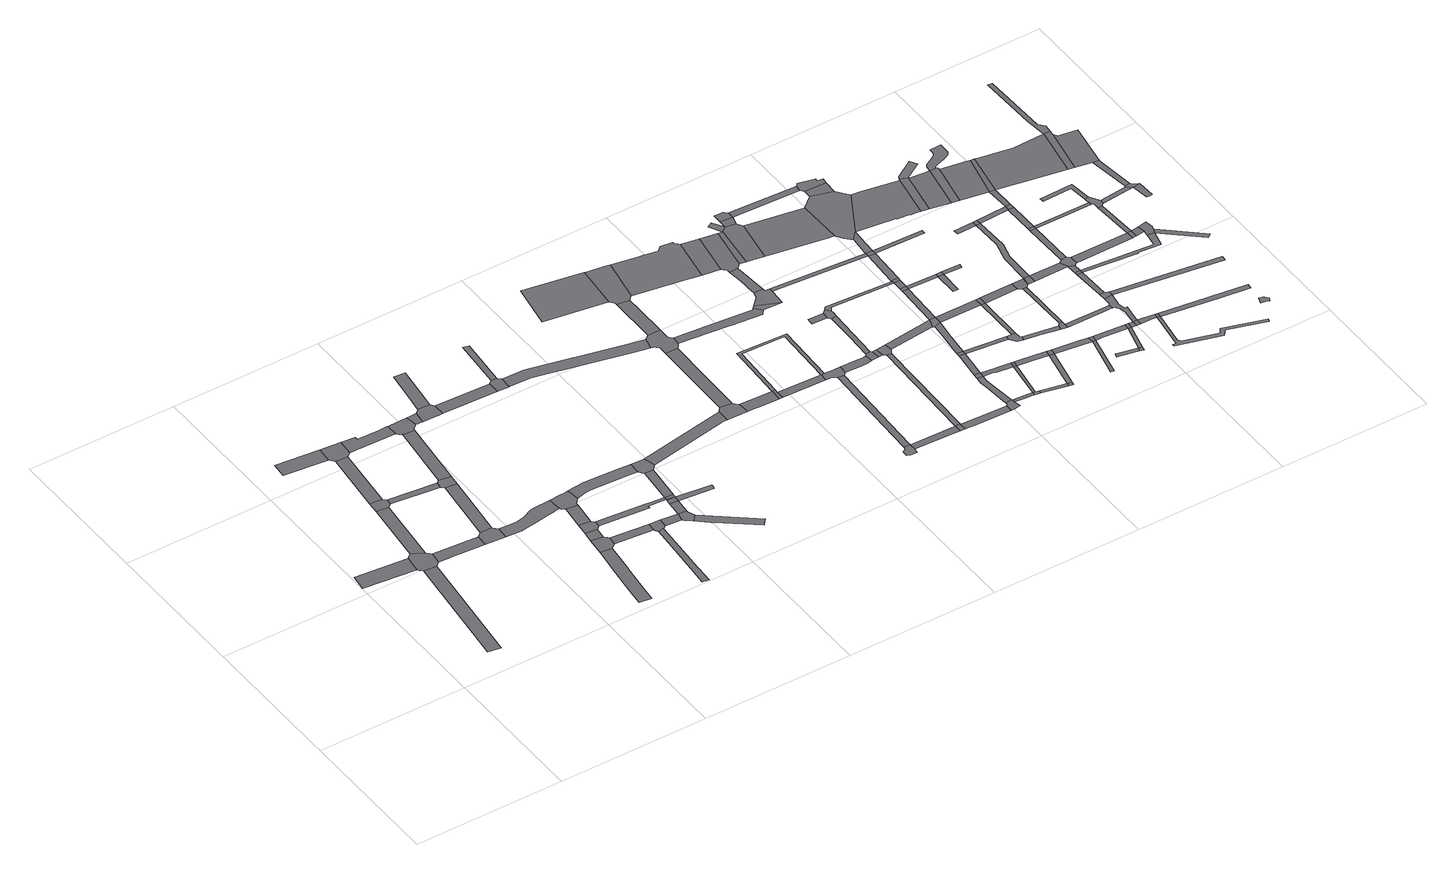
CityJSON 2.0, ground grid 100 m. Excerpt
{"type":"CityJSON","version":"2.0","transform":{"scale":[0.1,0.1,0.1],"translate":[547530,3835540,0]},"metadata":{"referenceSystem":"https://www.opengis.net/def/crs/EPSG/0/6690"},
"CityObjects":{
"road1":{"type":"Road","attributes":{"RoadStructureAttribute.sectionType":"1"},"geometry":[{"type":"MultiSurface","lod":"1","boundaries":[[[0,1,2,3]]]}]},
"road2":{"type":"Road","attributes":{"RoadStructureAttribute.sectionType":"1"},"geometry":[{"type":"MultiSurface","lod":"1","boundaries":[[[4,5,6,7,8]]]}]},
"road3":{"type":"Road","geometry":[{"type":"MultiSurface","lod":"1","boundaries":[[[9,10,11,3,2,12,13,4,8,14,15,16,17]]]}]},
"road4":{"type":"Road","attributes":{"RoadStructureAttribute.sectionType":"1"},"geometry":[{"type":"MultiSurface","lod":"1","boundaries":[[[18,9,17,19]]]}]},
"road5":{"type":"Road","attributes":{"RoadStructureAttribute.sectionType":"1"},"geometry":[{"type":"MultiSurface","lod":"1","boundaries":[[[20,21,16,15,22,23,24,25]]]}]},
"road6":{"type":"Road","attributes":{"RoadStructureAttribute.sectionType":"1"},"geometry":[{"type":"MultiSurface","lod":"1","boundaries":[[[26,27,28,29,30]]]}]},
"road7":{"type":"Road","geometry":[{"type":"MultiSurface","lod":"1","boundaries":[[[31,18,19,32,33,34,35,36]]]}]},
"road8":{"type":"Road","attributes":{"RoadStructureAttribute.sectionType":"1"},"geometry":[{"type":"MultiSurface","lod":"1","boundaries":[[[37,31,36,38]]]}]},
"road9":{"type":"Road","geometry":[{"type":"MultiSurface","lod":"1","boundaries":[[[39,40,25,24,41,42,43]]]}]},
"road10":{"type":"Road","geometry":[{"type":"MultiSurface","lod":"1","boundaries":[[[30,29,44,37,38,45,46,47]]]}]},
"road11":{"type":"Road","attributes":{"RoadStructureAttribute.sectionType":"1"},"geometry":[{"type":"MultiSurface","lod":"1","boundaries":[[[34,33,48,49]]]}]},
"road12":{"type":"Road","attributes":{"RoadStructureAttribute.sectionType":"1"},"geometry":[{"type":"MultiSurface","lod":"1","boundaries":[[[50,39,43,51]]]}]},
"road13":{"type":"Road","geometry":[{"type":"MultiSurface","lod":"1","boundaries":[[[52,49,48,50,51,53]]]}]},
"road14":{"type":"Road","attributes":{"RoadStructureAttribute.sectionType":"1"},"geometry":[{"type":"MultiSurface","lod":"1","boundaries":[[[54,55,56,57,47,46,58,59,60,61]]]}]},
"road15":{"type":"Road","attributes":{"RoadStructureAttribute.sectionType":"1"},"geometry":[{"type":"MultiSurface","lod":"1","boundaries":[[[62,63,64,65,66,67,68,69,70]]]}]},
"road16":{"type":"Road","attributes":{"RoadStructureAttribute.sectionType":"1"},"geometry":[{"type":"MultiSurface","lod":"1","boundaries":[[[71,72,73,74,75,76,77,78,42,41,79,80,81,82,83,84]]]}]},
"road17":{"type":"Road","attributes":{"RoadStructureAttribute.sectionType":"1"},"geometry":[{"type":"MultiSurface","lod":"1","boundaries":[[[85,86,52,53,87]]]}]},
"road18":{"type":"Road","geometry":[{"type":"MultiSurface","lod":"1","boundaries":[[[88,62,70,89,90,91,92,93]]]}]},
"road19":{"type":"Road","attributes":{"RoadStructureAttribute.sectionType":"1"},"geometry":[{"type":"MultiSurface","lod":"1","boundaries":[[[94,88,93,95]]]}]},
"road20":{"type":"Road","geometry":[{"type":"MultiSurface","lod":"1","boundaries":[[[96,94,95,97,98,99,100]]]}]},
"road21":{"type":"Road","geometry":[{"type":"MultiSurface","lod":"1","boundaries":[[[101,102,61,60,85,87,103,104,105,106]]]}]},
"road22":{"type":"Road","attributes":{"RoadStructureAttribute.sectionType":"1"},"geometry":[{"type":"MultiSurface","lod":"1","boundaries":[[[107,96,100,108]]]}]},
"road23":{"type":"Road","geometry":[{"type":"MultiSurface","lod":"1","boundaries":[[[109,110,111,71,84,112,107,108,113,114,115]]]}]},
"road24":{"type":"Road","attributes":{"RoadStructureAttribute.sectionType":"1"},"geometry":[{"type":"MultiSurface","lod":"1","boundaries":[[[116,117,118,119,101,106,120,121,122]]]}]},
"road25":{"type":"Road","attributes":{"RoadStructureAttribute.sectionType":"1"},"geometry":[{"type":"MultiSurface","lod":"1","boundaries":[[[91,90,123,124]]]}]},
"road26":{"type":"Road","attributes":{"RoadStructureAttribute.sectionType":"1"},"geometry":[{"type":"MultiSurface","lod":"1","boundaries":[[[125,126,127,128,129,130,131,132,133]]]}]},
"road27":{"type":"Road","geometry":[{"type":"MultiSurface","lod":"1","boundaries":[[[134,135,116,122,136,137,138,139,140,141]]]}]},
"road28":{"type":"Road","geometry":[{"type":"MultiSurface","lod":"1","boundaries":[[[124,123,142,143,129,128,144,145]]]}]},
"road29":{"type":"Road","attributes":{"RoadStructureAttribute.sectionType":"1"},"geometry":[{"type":"MultiSurface","lod":"1","boundaries":[[[146,147,148,99,98,149,150,151,152,153]]]}]},
"road30":{"type":"Road","attributes":{"RoadStructureAttribute.sectionType":"1"},"geometry":[{"type":"MultiSurface","lod":"1","boundaries":[[[154,155,134,141,156,157]]]}]},
"road31":{"type":"Road","attributes":{"RoadStructureAttribute.sectionType":"1"},"geometry":[{"type":"MultiSurface","lod":"1","boundaries":[[[145,144,158,159]]]}]},
"road32":{"type":"Road","attributes":{"RoadStructureAttribute.sectionType":"1"},"geometry":[{"type":"MultiSurface","lod":"1","boundaries":[[[160,161,162,163,164,109,115,165,166,167,168,169,170,171]]]}]},
"road33":{"type":"Road","geometry":[{"type":"MultiSurface","lod":"1","boundaries":[[[159,158,172,173,174,175,176,177]]]}]},
"road34":{"type":"Road","attributes":{"RoadStructureAttribute.sectionType":"1"},"geometry":[{"type":"MultiSurface","lod":"1","boundaries":[[[139,138,178,179]]]}]},
"road35":{"type":"Road","attributes":{"RoadStructureAttribute.sectionType":"1"},"geometry":[{"type":"MultiSurface","lod":"1","boundaries":[[[180,159,177,181,182]]]}]},
"road36":{"type":"Road","geometry":[{"type":"MultiSurface","lod":"1","boundaries":[[[183,180,182,184]]]}]},
"road37":{"type":"Road","attributes":{"RoadStructureAttribute.sectionType":"1"},"geometry":[{"type":"MultiSurface","lod":"1","boundaries":[[[152,183,184]]]}]},
"road38":{"type":"Road","geometry":[{"type":"MultiSurface","lod":"1","boundaries":[[[153,152,184,185,186]]]}]},
"road39":{"type":"Road","attributes":{"RoadStructureAttribute.sectionType":"1"},"geometry":[{"type":"MultiSurface","lod":"1","boundaries":[[[187,153,186,188]]]}]},
"road40":{"type":"Road","attributes":{"RoadStructureAttribute.sectionType":"1"},"geometry":[{"type":"MultiSurface","lod":"1","boundaries":[[[175,174,189,190,191,192]]]}]},
"road41":{"type":"Road","geometry":[{"type":"MultiSurface","lod":"1","boundaries":[[[193,194,171,170,195,187,188,196,197,198,199]]]}]},
"road42":{"type":"Road","geometry":[{"type":"MultiSurface","lod":"1","boundaries":[[[200,201,202,184,182]]]}]},
"road43":{"type":"Road","geometry":[{"type":"MultiSurface","lod":"1","boundaries":[[[203,204,179,178,205,206,207]]]}]},
"road44":{"type":"Road","attributes":{"RoadStructureAttribute.sectionType":"1"},"geometry":[{"type":"MultiSurface","lod":"1","boundaries":[[[208,203,207,209]]]}]},
"road45":{"type":"Road","attributes":{"RoadStructureAttribute.sectionType":"1"},"geometry":[{"type":"MultiSurface","lod":"1","boundaries":[[[210,211,212,199,198,213,214,215,216]]]}]},
"road46":{"type":"Road","attributes":{"RoadStructureAttribute.sectionType":"1"},"geometry":[{"type":"MultiSurface","lod":"1","boundaries":[[[217,218,219,220,221,206,205,222,223,224,225,226,227,228]]]}]},
"road47":{"type":"Road","geometry":[{"type":"MultiSurface","lod":"1","boundaries":[[[229,210,216,230,231,232,233]]]}]},
"road48":{"type":"Road","attributes":{"RoadStructureAttribute.sectionType":"1"},"geometry":[{"type":"MultiSurface","lod":"1","boundaries":[[[234,235,229,233,236,237]]]}]},
"road49":{"type":"Road","attributes":{"RoadStructureAttribute.sectionType":"1"},"geometry":[{"type":"MultiSurface","lod":"1","boundaries":[[[238,239,240,241,242]]]}]},
"road50":{"type":"Road","attributes":{"RoadStructureAttribute.sectionType":"1"},"geometry":[{"type":"MultiSurface","lod":"1","boundaries":[[[243,244,231,230,245,246,247,248]]]}]},
"road51":{"type":"Road","geometry":[{"type":"MultiSurface","lod":"1","boundaries":[[[249,250,228,227,251,252,253,254,234,237,255,256,257,258,259,260]]]}]},
"road52":{"type":"Road","geometry":[{"type":"MultiSurface","lod":"1","boundaries":[[[248,247,261,262,263]]]}]},
"road53":{"type":"Road","attributes":{"RoadStructureAttribute.sectionType":"1"},"geometry":[{"type":"MultiSurface","lod":"1","boundaries":[[[264,249,260,265,266,267]]]}]},
"road54":{"type":"Road","geometry":[{"type":"MultiSurface","lod":"1","boundaries":[[[268,269,270,271,272,273,274,275,276,277,278,279,280,281]]]}]},
"road55":{"type":"Road","geometry":[{"type":"MultiSurface","lod":"1","boundaries":[[[282,283,242,241,284,285,264,267,286,287,288,289]]]}]},
"road56":{"type":"Road","attributes":{"RoadStructureAttribute.sectionType":"1"},"geometry":[{"type":"MultiSurface","lod":"1","boundaries":[[[290,291,262,261,292,293]]]}]},
"road57":{"type":"Road","attributes":{"RoadStructureAttribute.sectionType":"1"},"geometry":[{"type":"MultiSurface","lod":"1","boundaries":[[[294,295,248,263,296,297,293,298]]]}]},
"road58":{"type":"Road","attributes":{"RoadStructureAttribute.sectionType":"1"},"geometry":[{"type":"MultiSurface","lod":"1","boundaries":[[[299,300,268,281,301,302]]]}]},
"road59":{"type":"Road","attributes":{"RoadStructureAttribute.sectionType":"1"},"geometry":[{"type":"MultiSurface","lod":"1","boundaries":[[[303,304,305,257,256,306,307,308,309,310,311,312]]]}]},
"road60":{"type":"Road","attributes":{"RoadStructureAttribute.sectionType":"1"},"geometry":[{"type":"MultiSurface","lod":"1","boundaries":[[[313,281,280,314,315,316,317]]]}]},
"road61":{"type":"Road","geometry":[{"type":"MultiSurface","lod":"1","boundaries":[[[293,292,318,299,302,319,320,321,322,298]]]}]},
"road62":{"type":"Road","attributes":{"RoadStructureAttribute.sectionType":"1"},"geometry":[{"type":"MultiSurface","lod":"1","boundaries":[[[323,324,325,326,327,328,289,288,329,330,331,332,333,334,335,336,337,338]]]}]},
"road63":{"type":"Road","geometry":[{"type":"MultiSurface","lod":"1","boundaries":[[[317,316,339,340,341]]]}]},
"road64":{"type":"Road","attributes":{"RoadStructureAttribute.sectionType":"1"},"geometry":[{"type":"MultiSurface","lod":"1","boundaries":[[[342,343,320,319,344,345,346,347]]]}]},
"road65":{"type":"Road","attributes":{"RoadStructureAttribute.sectionType":"1"},"geometry":[{"type":"MultiSurface","lod":"1","boundaries":[[[348,317,341,349]]]}]},
"road66":{"type":"Road","attributes":{"RoadStructureAttribute.sectionType":"1"},"geometry":[{"type":"MultiSurface","lod":"1","boundaries":[[[350,312,311,351,352]]]}]},
"road67":{"type":"Road","geometry":[{"type":"MultiSurface","lod":"1","boundaries":[[[353,354,355,356,357,358,350,352,359,360,361]]]}]},
"road68":{"type":"Road","attributes":{"RoadStructureAttribute.sectionType":"1"},"geometry":[{"type":"MultiSurface","lod":"1","boundaries":[[[362,363,340,339,364,365,366,367,368]]]}]},
"road69":{"type":"Road","geometry":[{"type":"MultiSurface","lod":"1","boundaries":[[[369,370,371,372,347,346,373,374]]]}]},
"road70":{"type":"Road","attributes":{"RoadStructureAttribute.sectionType":"1"},"geometry":[{"type":"MultiSurface","lod":"1","boundaries":[[[375,374,373,376]]]}]},
"road71":{"type":"Road","geometry":[{"type":"MultiSurface","lod":"1","boundaries":[[[334,333,377,378]]]}]},
"road72":{"type":"Road","attributes":{"RoadStructureAttribute.sectionType":"1"},"geometry":[{"type":"MultiSurface","lod":"1","boundaries":[[[379,380,381,382,383,384,356,355]]]}]},
"road73":{"type":"Road","geometry":[{"type":"MultiSurface","lod":"1","boundaries":[[[385,386,387,388,389]]]}]},
"road74":{"type":"Road","attributes":{"RoadStructureAttribute.sectionType":"1"},"geometry":[{"type":"MultiSurface","lod":"1","boundaries":[[[390,391,392,393,371,370]]]}]},
"road75":{"type":"Road","geometry":[{"type":"MultiSurface","lod":"1","boundaries":[[[394,375,376,395,348,349,396,397,398]]]}]},
"road76":{"type":"Road","geometry":[{"type":"MultiSurface","lod":"1","boundaries":[[[399,400,401,389,388,402,403,391,390,404,405]]]}]},
"road77":{"type":"Road","geometry":[{"type":"MultiSurface","lod":"1","boundaries":[[[378,377,406,407,380,379,408,409,410]]]}]},
"road78":{"type":"Road","geometry":[{"type":"MultiSurface","lod":"1","boundaries":[[[411,412,413,414,368,367,415,416,417,418,419]]]}]},
"road79":{"type":"Road","attributes":{"RoadStructureAttribute.sectionType":"1"},"geometry":[{"type":"MultiSurface","lod":"1","boundaries":[[[420,421,422,423,424,412,411,425,426,427]]]}]},
"road80":{"type":"Road","attributes":{"RoadStructureAttribute.sectionType":"1"},"geometry":[{"type":"MultiSurface","lod":"1","boundaries":[[[428,410,409,429,430]]]}]},
"road81":{"type":"Road","geometry":[{"type":"MultiSurface","lod":"1","boundaries":[[[431,420,427,432]]]}]},
"road82":{"type":"Road","attributes":{"RoadStructureAttribute.sectionType":"1"},"geometry":[{"type":"MultiSurface","lod":"1","boundaries":[[[433,419,418,434,435,436,437]]]}]},
"road83":{"type":"Road","attributes":{"RoadStructureAttribute.sectionType":"1"},"geometry":[{"type":"MultiSurface","lod":"1","boundaries":[[[438,439,394,398,440,441]]]}]},
"road84":{"type":"Road","attributes":{"RoadStructureAttribute.sectionType":"1"},"geometry":[{"type":"MultiSurface","lod":"1","boundaries":[[[442,431,432,443]]]}]},
"road85":{"type":"Road","geometry":[{"type":"MultiSurface","lod":"1","boundaries":[[[444,430,429,445,446,447,448]]]}]},
"road86":{"type":"Road","geometry":[{"type":"MultiSurface","lod":"1","boundaries":[[[449,450,430,444]]]}]},
"road87":{"type":"Road","geometry":[{"type":"MultiSurface","lod":"1","boundaries":[[[451,442,443,452]]]}]},
"road88":{"type":"Road","geometry":[{"type":"MultiSurface","lod":"1","boundaries":[[[437,436,453,454,455,456]]]}]},
"road89":{"type":"Road","attributes":{"RoadStructureAttribute.sectionType":"1"},"geometry":[{"type":"MultiSurface","lod":"1","boundaries":[[[457,458,432,427,459,460,461,462,463]]]}]},
"road90":{"type":"Road","attributes":{"RoadStructureAttribute.sectionType":"1"},"geometry":[{"type":"MultiSurface","lod":"1","boundaries":[[[464,399,405,465,466,467,468]]]}]},
"road91":{"type":"Road","attributes":{"RoadStructureAttribute.sectionType":"1"},"geometry":[{"type":"MultiSurface","lod":"1","boundaries":[[[469,361,360,470,471,472]]]}]},
"road92":{"type":"Road","attributes":{"RoadStructureAttribute.sectionType":"1"},"geometry":[{"type":"MultiSurface","lod":"1","boundaries":[[[473,444,448,474]]]}]},
"road93":{"type":"Road","attributes":{"RoadStructureAttribute.sectionType":"1"},"geometry":[{"type":"MultiSurface","lod":"1","boundaries":[[[462,437,456,475]]]}]},
"road94":{"type":"Road","attributes":{"RoadStructureAttribute.sectionType":"1"},"geometry":[{"type":"MultiSurface","lod":"1","boundaries":[[[476,477,478,479,480,451,452]]]}]},
"road95":{"type":"Road","geometry":[{"type":"MultiSurface","lod":"1","boundaries":[[[481,482,473,474,483,484]]]}]},
"road96":{"type":"Road","attributes":{"RoadStructureAttribute.sectionType":"1"},"geometry":[{"type":"MultiSurface","lod":"1","boundaries":[[[455,454,485,486]]]}]},
"road97":{"type":"Road","geometry":[{"type":"MultiSurface","lod":"1","boundaries":[[[438,441,479,478,487]]]}]},
"road98":{"type":"Road","geometry":[{"type":"MultiSurface","lod":"1","boundaries":[[[463,462,475,488]]]}]},
"road99":{"type":"Road","attributes":{"RoadStructureAttribute.sectionType":"1"},"geometry":[{"type":"MultiSurface","lod":"1","boundaries":[[[452,443,489,490]]]}]},
"road100":{"type":"Road","attributes":{"RoadStructureAttribute.sectionType":"1"},"geometry":[{"type":"MultiSurface","lod":"1","boundaries":[[[491,438,487,492]]]}]},
"road101":{"type":"Road","attributes":{"RoadStructureAttribute.sectionType":"1"},"geometry":[{"type":"MultiSurface","lod":"1","boundaries":[[[447,446,493,494,495,496]]]}]},
"road102":{"type":"Road","geometry":[{"type":"MultiSurface","lod":"1","boundaries":[[[486,485,497,498]]]}]},
"road103":{"type":"Road","attributes":{"RoadStructureAttribute.sectionType":"1"},"geometry":[{"type":"MultiSurface","lod":"1","boundaries":[[[499,488,475,500,501,502]]]}]},
"road104":{"type":"Road","geometry":[{"type":"MultiSurface","lod":"1","boundaries":[[[503,491,492,504]]]}]},
"road105":{"type":"Road","attributes":{"RoadStructureAttribute.sectionType":"1"},"geometry":[{"type":"MultiSurface","lod":"1","boundaries":[[[505,503,504,506,507]]]}]},
"road106":{"type":"Road","attributes":{"RoadStructureAttribute.sectionType":"1"},"geometry":[{"type":"MultiSurface","lod":"1","boundaries":[[[501,486,498,508]]]}]},
"road107":{"type":"Road","geometry":[{"type":"MultiSurface","lod":"1","boundaries":[[[509,468,467,505,507,510]]]}]},
"road108":{"type":"Road","attributes":{"RoadStructureAttribute.sectionType":"1"},"geometry":[{"type":"MultiSurface","lod":"1","boundaries":[[[487,478,511,512,513,514]]]}]},
"road109":{"type":"Road","geometry":[{"type":"MultiSurface","lod":"1","boundaries":[[[515,490,489,516,517,518,519,520,521]]]}]},
"road110":{"type":"Road","attributes":{"RoadStructureAttribute.sectionType":"1"},"geometry":[{"type":"MultiSurface","lod":"1","boundaries":[[[522,523,509,510,524]]]}]},
"road111":{"type":"Road","attributes":{"RoadStructureAttribute.sectionType":"1"},"geometry":[{"type":"MultiSurface","lod":"1","boundaries":[[[483,474,525,526,527]]]}]},
"road112":{"type":"Road","geometry":[{"type":"MultiSurface","lod":"1","boundaries":[[[502,501,508,528]]]}]},
"road113":{"type":"Road","attributes":{"RoadStructureAttribute.sectionType":"1"},"geometry":[{"type":"MultiSurface","lod":"1","boundaries":[[[504,492,529,530]]]}]},
"road114":{"type":"Road","geometry":[{"type":"MultiSurface","lod":"1","boundaries":[[[472,471,522,524,531,532]]]}]},
"road115":{"type":"Road","attributes":{"RoadStructureAttribute.sectionType":"1"},"geometry":[{"type":"MultiSurface","lod":"1","boundaries":[[[533,513,521,520]]]}]},
"road116":{"type":"Road","attributes":{"RoadStructureAttribute.sectionType":"1"},"geometry":[{"type":"MultiSurface","lod":"1","boundaries":[[[534,535,536,537,538,539,472,532]]]}]},
"road117":{"type":"Road","geometry":[{"type":"MultiSurface","lod":"1","boundaries":[[[514,513,533,540]]]}]},
"road118":{"type":"Road","attributes":{"RoadStructureAttribute.sectionType":"1"},"geometry":[{"type":"MultiSurface","lod":"1","boundaries":[[[518,517,541,542,543,544]]]}]},
"road119":{"type":"Road","attributes":{"RoadStructureAttribute.sectionType":"1"},"geometry":[{"type":"MultiSurface","lod":"1","boundaries":[[[529,545,546,547,548]]]}]},
"road120":{"type":"Road","attributes":{"RoadStructureAttribute.sectionType":"1"},"geometry":[{"type":"MultiSurface","lod":"1","boundaries":[[[549,528,508,550,551,552]]]}]},
"road121":{"type":"Road","geometry":[{"type":"MultiSurface","lod":"1","boundaries":[[[530,529,548,553]]]}]},
"road122":{"type":"Road","attributes":{"RoadStructureAttribute.sectionType":"1"},"geometry":[{"type":"MultiSurface","lod":"1","boundaries":[[[551,554,555,556]]]}]},
"road123":{"type":"Road","geometry":[{"type":"MultiSurface","lod":"1","boundaries":[[[557,558,496,495,559,560,561,538,537,562,563,564]]]}]},
"road124":{"type":"Road","attributes":{"RoadStructureAttribute.sectionType":"1"},"geometry":[{"type":"MultiSurface","lod":"1","boundaries":[[[565,566,567,532,531]]]}]},
"road125":{"type":"Road","geometry":[{"type":"MultiSurface","lod":"1","boundaries":[[[568,569,570,553,548]]]}]},
"road126":{"type":"Road","attributes":{"RoadStructureAttribute.sectionType":"1"},"geometry":[{"type":"MultiSurface","lod":"1","boundaries":[[[540,533,571,572]]]}]},
"road127":{"type":"Road","geometry":[{"type":"MultiSurface","lod":"1","boundaries":[[[573,544,543,574,575,576]]]}]},
"road128":{"type":"Road","geometry":[{"type":"MultiSurface","lod":"1","boundaries":[[[552,551,556,577]]]}]},
"road129":{"type":"Road","attributes":{"RoadStructureAttribute.sectionType":"1"},"geometry":[{"type":"MultiSurface","lod":"1","boundaries":[[[578,557,564,579]]]}]},
"road130":{"type":"Road","geometry":[{"type":"MultiSurface","lod":"1","boundaries":[[[580,581,527,526,582,578,579,583,584,585,586]]]}]},
"road131":{"type":"Road","geometry":[{"type":"MultiSurface","lod":"1","boundaries":[[[587,588,589,590]]]}]},
"road132":{"type":"Road","attributes":{"RoadStructureAttribute.sectionType":"1"},"geometry":[{"type":"MultiSurface","lod":"1","boundaries":[[[591,573,576,592]]]}]},
"road133":{"type":"Road","geometry":[{"type":"MultiSurface","lod":"1","boundaries":[[[590,589,593,594]]]}]},
"road134":{"type":"Road","attributes":{"RoadStructureAttribute.sectionType":"1"},"geometry":[{"type":"MultiSurface","lod":"1","boundaries":[[[595,577,556,596,597,598,599]]]}]},
"road135":{"type":"Road","geometry":[{"type":"MultiSurface","lod":"1","boundaries":[[[572,571,591,592,600,601]]]}]},
"road136":{"type":"Road","attributes":{"RoadStructureAttribute.sectionType":"1"},"geometry":[{"type":"MultiSurface","lod":"1","boundaries":[[[602,603,562,537,604,605,606,607,608,609,610,611]]]}]},
"road137":{"type":"Road","attributes":{"RoadStructureAttribute.sectionType":"1"},"geometry":[{"type":"MultiSurface","lod":"1","boundaries":[[[575,574,612,613,614,615]]]}]},
"road138":{"type":"Road","attributes":{"RoadStructureAttribute.sectionType":"1"},"geometry":[{"type":"MultiSurface","lod":"1","boundaries":[[[616,601,600]]]}]},
"road139":{"type":"Road","attributes":{"RoadStructureAttribute.sectionType":"1"},"geometry":[{"type":"MultiSurface","lod":"1","boundaries":[[[598,590,594,617]]]}]},
"road140":{"type":"Road","geometry":[{"type":"MultiSurface","lod":"1","boundaries":[[[618,616,600,619]]]}]},
"road141":{"type":"Road","geometry":[{"type":"MultiSurface","lod":"1","boundaries":[[[599,598,617,620]]]}]},
"road142":{"type":"Road","attributes":{"RoadStructureAttribute.sectionType":"1"},"geometry":[{"type":"MultiSurface","lod":"1","boundaries":[[[620,617,621,622]]]}]},
"road143":{"type":"Road","geometry":[{"type":"MultiSurface","lod":"1","boundaries":[[[623,622,621,624]]]}]},
"road144":{"type":"Road","attributes":{"RoadStructureAttribute.sectionType":"1"},"geometry":[{"type":"MultiSurface","lod":"1","boundaries":[[[625,626,627,628,629,630,616,618]]]}]},
"road145":{"type":"Road","geometry":[{"type":"MultiSurface","lod":"1","boundaries":[[[631,632,633,628]]]}]},
"road146":{"type":"Road","attributes":{"RoadStructureAttribute.sectionType":"1"},"geometry":[{"type":"MultiSurface","lod":"1","boundaries":[[[634,618,619,635,636]]]}]},
"road147":{"type":"Road","geometry":[{"type":"MultiSurface","lod":"1","boundaries":[[[637,638,639,640,641,642,615,614,643,644,645,646,622,623]]]}]},
"road148":{"type":"Road","geometry":[{"type":"MultiSurface","lod":"1","boundaries":[[[647,611,610,648,649]]]}]},
"road149":{"type":"Road","attributes":{"RoadStructureAttribute.sectionType":"1"},"geometry":[{"type":"MultiSurface","lod":"1","boundaries":[[[623,624,650,651,652]]]}]},
"road150":{"type":"Road","geometry":[{"type":"MultiSurface","lod":"1","boundaries":[[[653,654,655,656,641,640,657]]]}]},
"road151":{"type":"Road","geometry":[{"type":"MultiSurface","lod":"1","boundaries":[[[658,631,628,627]]]}]},
"road152":{"type":"Road","attributes":{"RoadStructureAttribute.sectionType":"1"},"geometry":[{"type":"MultiSurface","lod":"1","boundaries":[[[659,660,656,655]]]}]},
"road153":{"type":"Road","geometry":[{"type":"MultiSurface","lod":"1","boundaries":[[[652,651,661,662]]]}]},
"road154":{"type":"Road","geometry":[{"type":"MultiSurface","lod":"1","boundaries":[[[663,664,660,659]]]}]},
"road155":{"type":"Road","attributes":{"RoadStructureAttribute.sectionType":"1"},"geometry":[{"type":"MultiSurface","lod":"1","boundaries":[[[635,665,664,663,666,667]]]}]},
"road156":{"type":"Road","attributes":{"RoadStructureAttribute.sectionType":"1"},"geometry":[{"type":"MultiSurface","lod":"1","boundaries":[[[668,649,648,669,670]]]}]},
"road157":{"type":"Road","geometry":[{"type":"MultiSurface","lod":"1","boundaries":[[[671,672,673,636,635,667,674,675,676,677]]]}]},
"road158":{"type":"Road","geometry":[{"type":"MultiSurface","lod":"1","boundaries":[[[678,679,680,681,647,649]]]}]},
"road159":{"type":"Road","attributes":{"RoadStructureAttribute.sectionType":"1"},"geometry":[{"type":"MultiSurface","lod":"1","boundaries":[[[682,658,627,683,684]]]}]},
"road160":{"type":"Road","attributes":{"RoadStructureAttribute.sectionType":"1"},"geometry":[{"type":"MultiSurface","lod":"1","boundaries":[[[685,673,672,686,687]]]}]},
"road161":{"type":"Road","geometry":[{"type":"MultiSurface","lod":"1","boundaries":[[[670,669,688,689,690,691,692]]]}]},
"road162":{"type":"Road","geometry":[{"type":"MultiSurface","lod":"1","boundaries":[[[693,685,687,694]]]}]},
"road163":{"type":"Road","attributes":{"RoadStructureAttribute.sectionType":"1"},"geometry":[{"type":"MultiSurface","lod":"1","boundaries":[[[651,695,696,697,698,699,700,701,702,703,704,705,661]]]}]},
"road164":{"type":"Road","attributes":{"RoadStructureAttribute.sectionType":"1"},"geometry":[{"type":"MultiSurface","lod":"1","boundaries":[[[706,684,707,693,694]]]}]},
"road165":{"type":"Road","geometry":[{"type":"MultiSurface","lod":"1","boundaries":[[[708,682,684,706]]]}]},
"road166":{"type":"Road","attributes":{"RoadStructureAttribute.sectionType":"1"},"geometry":[{"type":"MultiSurface","lod":"1","boundaries":[[[709,710,689,688,711,712,713]]]}]},
"road167":{"type":"Road","attributes":{"RoadStructureAttribute.sectionType":"1"},"geometry":[{"type":"MultiSurface","lod":"1","boundaries":[[[712,682,708,714]]]}]},
"road168":{"type":"Road","attributes":{"RoadStructureAttribute.sectionType":"1"},"geometry":[{"type":"MultiSurface","lod":"1","boundaries":[[[715,677,676,716,717]]]}]},
"road169":{"type":"Road","attributes":{"RoadStructureAttribute.sectionType":"1"},"geometry":[{"type":"MultiSurface","lod":"1","boundaries":[[[718,719,720,721,722,723,724,725,726,727,728,729,730,731,732,733,734,735,736,737,738,670,692]]]}]},
"road170":{"type":"Road","attributes":{"RoadStructureAttribute.sectionType":"1"},"geometry":[{"type":"MultiSurface","lod":"1","boundaries":[[[662,661,739,740,741,742]]]}]},
"road171":{"type":"Road","attributes":{"RoadStructureAttribute.sectionType":"1"},"geometry":[{"type":"MultiSurface","lod":"1","boundaries":[[[743,744,745,663,659,746,747,748,749,750,751,752]]]}]},
"road172":{"type":"Road","attributes":{"RoadStructureAttribute.sectionType":"1"},"geometry":[{"type":"MultiSurface","lod":"1","boundaries":[[[657,640,753,754]]]}]},
"road173":{"type":"Road","geometry":[{"type":"MultiSurface","lod":"1","boundaries":[[[713,712,714,755]]]}]},
"road174":{"type":"Road","attributes":{"RoadStructureAttribute.sectionType":"1"},"geometry":[{"type":"MultiSurface","lod":"1","boundaries":[[[694,687,756,757,758]]]}]},
"road175":{"type":"Road","geometry":[{"type":"MultiSurface","lod":"1","boundaries":[[[759,717,716,760]]]}]},
"road176":{"type":"Road","attributes":{"RoadStructureAttribute.sectionType":"1"},"geometry":[{"type":"MultiSurface","lod":"1","boundaries":[[[761,762,763,764,765,766,767]]]}]},
"road177":{"type":"Road","geometry":[{"type":"MultiSurface","lod":"1","boundaries":[[[768,769,770,771,772,773,774,775]]]}]},
"road178":{"type":"Road","attributes":{"RoadStructureAttribute.sectionType":"1"},"geometry":[{"type":"MultiSurface","lod":"1","boundaries":[[[776,777,717,759]]]}]},
"road179":{"type":"Road","attributes":{"RoadStructureAttribute.sectionType":"1"},"geometry":[{"type":"MultiSurface","lod":"1","boundaries":[[[778,779,759,760,780]]]}]},
"road180":{"type":"Road","attributes":{"RoadStructureAttribute.sectionType":"1"},"geometry":[{"type":"MultiSurface","lod":"1","boundaries":[[[781,782,783,784,755,714,785,786,787,788,789]]]}]},
"road181":{"type":"Road","geometry":[{"type":"MultiSurface","lod":"1","boundaries":[[[767,766,790,791,758,757,792,793,794,777,776,795,796,797]]]}]},
"road182":{"type":"Road","geometry":[{"type":"MultiSurface","lod":"1","boundaries":[[[798,778,780,743,752,799,800,801]]]}]},
"road183":{"type":"Road","attributes":{"RoadStructureAttribute.sectionType":"1"},"geometry":[{"type":"MultiSurface","lod":"1","boundaries":[[[799,752,802,803]]]}]},
"road184":{"type":"Road","attributes":{"RoadStructureAttribute.sectionType":"1"},"geometry":[{"type":"MultiSurface","lod":"1","boundaries":[[[804,797,796,805]]]}]},
"road185":{"type":"Road","attributes":{"RoadStructureAttribute.sectionType":"1"},"geometry":[{"type":"MultiSurface","lod":"1","boundaries":[[[789,788,806,807,808]]]}]},
"road186":{"type":"Road","geometry":[{"type":"MultiSurface","lod":"1","boundaries":[[[809,810,804,805,811,812]]]}]},
"road187":{"type":"Road","geometry":[{"type":"MultiSurface","lod":"1","boundaries":[[[813,814,815,816,817,818,811,805]]]}]},
"road188":{"type":"Road","attributes":{"RoadStructureAttribute.sectionType":"1"},"geometry":[{"type":"MultiSurface","lod":"1","boundaries":[[[819,820,810,809,821,822]]]}]},
"road189":{"type":"Road","geometry":[{"type":"MultiSurface","lod":"1","boundaries":[[[823,807,806,819,822,824]]]}]},
"road190":{"type":"Road","attributes":{"RoadStructureAttribute.sectionType":"1"},"geometry":[{"type":"MultiSurface","lod":"1","boundaries":[[[825,826,827,828,829,789,808]]]}]}
},
"vertices":[
[20,1165,0],[8,1056,0],[355,1019,0],[371,1131,0],
[384,987,0],[291,189,0],[372,173,0],[445,788,0],[468,981,0],
[403,1155,0],[381,1138,0],[373,1132,0],[362,1012,0],[367,1005,0],[496,1004,0],[496,1008,0],[509,1087,0],[480,1118,0],
[450,1578,0],[531,1569,0],
[811,1064,0],[580,1082,0],[574,1002,0],[578,1002,0],[807,986,0],[812,1065,0],
[194,2242,0],[184,2140,0],[471,2111,0],[476,2111,0],[486,2214,0],
[458,1656,0],[554,1586,0],[555,1587,0],[559,1628,0],[557,1628,0],[539,1647,0],
[504,2078,0],[585,2070,0],
[843,1089,0],[842,1088,0],[943,976,0],[949,1055,0],[922,1087,0],
[487,2097,0],[607,2090,0],[614,2096,0],[624,2200,0],
[876,1552,0],[882,1592,0],
[895,1530,0],[973,1521,0],
[904,1606,0],[982,1597,0],
[922,2167,0],[866,2166,0],[716,2171,0],[718,2191,0],[654,2095,0],[923,2087,0],[927,2087,0],[927,2167,0],
[1316,558,0],[1291,358,0],[1269,181,0],[1258,65,0],[1338,57,0],[1351,182,0],[1371,348,0],[1371,351,0],[1395,549,0],
[1334,1105,0],[1223,1099,0],[1196,1096,0],[1129,1063,0],[1124,1061,0],[1093,1056,0],[1070,1052,0],[1045,1049,0],[1048,968,0],[1050,968,0],[1083,974,0],[1094,975,0],[1149,984,0],[1339,1013,0],
[956,2058,0],[957,2058,0],[1035,2049,0],
[1330,675,0],[1416,566,0],[1427,575,0],[1434,634,0],[1425,646,0],[1409,665,0],
[1339,746,0],[1417,736,0],
[1349,828,0],[1422,740,0],[1442,757,0],[1447,800,0],[1426,819,0],
[1059,2169,0],[943,2167,0],[1037,2064,0],[1038,2065,0],[1064,2087,0],[1069,2091,0],
[1368,987,0],[1446,977,0],
[1466,1114,0],[1442,1111,0],[1411,1110,0],[1348,1005,0],[1447,987,0],[1448,997,0],[1477,1029,0],
[1126,2170,0],[1118,2170,0],[1117,2170,0],[1082,2169,0],[1083,2090,0],[1103,2090,0],[1115,2089,0],
[1683,551,0],[1689,610,0],
[1714,186,0],[1716,218,0],[1739,528,0],[1740,529,0],[1702,527,0],[1676,221,0],[1673,185,0],[1660,15,0],[1701,6,0],
[1153,2194,0],[1149,2190,0],[1186,2087,0],[1224,2086,0],[1252,2085,0],[1253,2167,0],[1237,2187,0],[1234,2190,0],
[1693,537,0],[1700,528,0],[1760,545,0],[1765,603,0],
[1807,763,0],[1807,766,0],[1775,769,0],[1772,726,0],[1773,737,0],[1774,745,0],[1896,737,0],[1898,757,0],
[1199,2514,0],[1163,2263,0],[1244,2263,0],[1274,2505,0],
[1866,535,0],[1882,592,0],
[1827,1114,0],[1586,1128,0],[1584,1128,0],[1577,1127,0],[1522,1121,0],[1523,1040,0],[1559,1048,0],[1577,1047,0],[1582,1047,0],[1822,1034,0],[1895,1030,0],[1900,1109,0],
[1881,523,0],[1895,511,0],[1920,490,0],[1955,531,0],[1935,574,0],[1936,587,0],
[1621,2072,0],[1624,2152,0],
[1891,694,0],[1946,686,0],[1946,689,0],
[1895,727,0],[1950,724,0],
[1951,740,0],[1952,750,0],
[1922,997,0],[1979,996,0],
[1998,424,0],[2054,379,0],[2237,233,0],[2271,275,0],
[1978,1105,0],[1965,1106,0],[1912,1010,0],[1992,1009,0],[2006,1023,0],[2011,1029,0],[1991,1107,0],
[2180,665,0],[2183,682,0],[2184,698,0],
[1646,2173,0],[1646,2172,0],[1702,2069,0],[1704,2149,0],[1685,2171,0],
[1674,2506,0],[1712,2499,0],
[2582,1211,0],[2130,1131,0],[2128,1131,0],[2142,1052,0],[2559,1126,0],[2562,1126,0],[2579,1126,0],
[2472,2004,0],[1856,2145,0],[1759,2148,0],[1758,2148,0],[1706,2149,0],[1704,2069,0],[1757,2068,0],[1849,2064,0],[2187,1985,0],[2454,1927,0],[2569,1901,0],[2586,1978,0],
[2605,1239,0],[2719,1121,0],[2712,1201,0],[2707,1206,0],[2684,1230,0],
[2615,1811,0],[2610,1522,0],[2690,1521,0],[2695,1809,0],
[2291,2726,0],[2230,2736,0],[2181,2440,0],[2596,2371,0],[2625,2669,0],
[2931,1192,0],[2867,1195,0],[2786,1119,0],[2788,1119,0],[2932,1114,0],[2935,1192,0],
[2620,2001,0],[2589,1980,0],[2584,1898,0],[2588,1898,0],[2600,1884,0],[2615,1868,0],[2717,1836,0],[2722,1842,0],[2728,1901,0],[2721,1908,0],[2702,1929,0],[2703,2001,0],
[2954,1113,0],[2955,1167,0],[2957,1192,0],
[2624,2330,0],[2704,2225,0],[2704,2226,0],[2704,2319,0],
[3288,359,0],[3288,346,0],[3288,344,0],[3288,343,0],[3268,329,0],[3265,327,0],[3261,324,0],[3261,291,0],[3267,288,0],[3282,278,0],[3326,276,0],[3328,308,0],[3331,309,0],[3330,357,0],
[2750,2647,0],[2652,2664,0],[2618,2347,0],[2624,2341,0],[2715,2329,0],[2730,2344,0],[2733,2347,0],[2785,2640,0],
[3245,1157,0],[3242,1157,0],[3248,1103,0],[3250,1157,0],
[3289,1569,0],[2954,1583,0],[2974,1565,0],[3266,1553,0],[3273,1156,0],
[3315,1083,0],[3304,791,0],[3331,367,0],[3359,1078,0],
[3244,1853,0],[3234,1854,0],[2940,1882,0],[2723,1843,0],[3042,1811,0],[3065,1810,0],[3270,1790,0],[3271,1791,0],[3296,1819,0],[3252,1861,0],
[3634,350,0],[3458,304,0],[3584,299,0],[3636,296,0],[3638,350,0],
[3291,1102,0],[3379,1097,0],[3380,1152,0],[3342,1154,0],[3335,1154,0],
[3091,2593,0],[3087,2589,0],[2999,2604,0],[2996,2605,0],[2962,2610,0],[2960,2611,0],[2933,2313,0],[2941,2311,0],[2967,2307,0],[3071,2289,0],[3172,2272,0],[3221,2567,0],[3212,2577,0],[3196,2595,0],[3196,2604,0],[3116,2616,0],
[3669,295,0],[3671,345,0],[3671,347,0],
[3532,1148,0],[3480,1149,0],[3481,1093,0],[3535,1094,0],[3563,1097,0],[3556,1152,0],
[3663,1092,0],[3691,1085,0],
[3268,1878,0],[3329,1818,0],[3422,1815,0],
[3403,1954,0],[3397,1954,0],[3395,1976,0],[3335,1972,0],[3324,1935,0],[3320,1931,0],[3429,1919,0],[3429,1925,0],[3430,1952,0],
[3824,339,0],[3737,343,0],[3694,294,0],[3734,292,0],[3866,286,0],[3982,283,0],[3983,333,0],
[3601,1164,0],[3598,1167,0],[3566,1165,0],[3566,1163,0],[3614,1104,0],[3607,1159,0],
[3636,1163,0],[3643,1107,0],
[3290,2252,0],[3339,2548,0],
[3380,2207,0],[3320,2203,0],[3326,2126,0],[3331,2065,0],[3332,2029,0],[3332,2028,0],
[3461,1604,0],[3460,1582,0],[3460,1559,0],[3562,1555,0],[3564,1601,0],
[3614,1542,0],[3577,1533,0],[3577,1480,0],[3573,1338,0],
[3704,1171,0],[3659,1095,0],[3693,1088,0],[3696,1094,0],[3710,1118,0],
[3586,1621,0],[3579,1613,0],[3568,1601,0],[3564,1555,0],[3572,1541,0],[3615,1576,0],[3616,1594,0],
[3319,2224,0],[3319,2213,0],[3389,2216,0],[3407,2233,0],[3456,2529,0],
[4037,361,0],[3994,357,0],[3995,343,0],[3995,342,0],[4007,283,0],[4050,293,0],[4041,329,0],[4039,338,0],[4039,361,0],
[3977,629,0],[3975,603,0],[3973,583,0],[3975,561,0],[3975,559,0],[4015,563,0],[4012,591,0],[4016,625,0],
[3467,2527,0],[3449,2226,0],[3486,2523,0],
[3981,663,0],[4019,659,0],
[4156,349,0],[4116,330,0],[4155,326,0],[4170,324,0],[4174,347,0],
[4039,1211,0],[3894,1193,0],[3724,1121,0],[4019,1152,0],
[4001,851,0],[4040,847,0],
[3522,2552,0],[3470,2223,0],[3564,2207,0],[3614,2501,0],[3589,2537,0],
[3476,2625,0],[3440,2605,0],
[4004,879,0],[4043,875,0],
[4182,322,0],[4208,317,0],[4212,339,0],[4188,344,0],
[4120,647,0],[4120,643,0],[4085,620,0],[4098,613,0],[4199,600,0],[4210,598,0],[4215,634,0],
[3604,1641,0],[3625,1608,0],[3631,1617,0],[4052,1597,0],[4051,1614,0],
[3472,1949,0],[3473,1923,0],[4063,1880,0],[4063,1907,0],
[3523,2602,0],[3608,2598,0],
[4228,595,0],
[4043,877,0],[4063,1048,0],[4076,1158,0],[4033,1144,0],[4023,1053,0],
[3525,2666,0],[3524,2637,0],[3606,2644,0],[3586,2665,0],
[4378,281,0],[4383,303,0],
[4079,1210,0],
[4233,632,0],
[4321,817,0],[4327,845,0],
[4051,1508,0],[4091,1507,0],
[3974,2137,0],[3978,2137,0],[4000,2133,0],[3997,2437,0],
[4408,274,0],[4412,297,0],
[4271,627,0],[4335,581,0],[4436,568,0],[4441,605,0],
[4052,1533,0],[4093,1532,0],
[4054,1597,0],[4093,1539,0],[4095,1595,0],
[4467,564,0],
[4049,1623,0],[4096,1621,0],
[4351,1157,0],[4354,1157,0],[4360,1157,0],[4360,1211,0],
[4353,843,0],[4351,772,0],[4391,764,0],[4396,792,0],[4386,805,0],[4386,842,0],[4361,842,0],
[4064,1880,0],[4049,1626,0],[4107,1870,0],
[3613,2598,0],[4059,2579,0],[4063,2621,0],
[4472,601,0],
[4294,1501,0],[4295,1527,0],
[4108,1877,0],[4108,1904,0],
[4387,1157,0],
[4108,1913,0],[4116,2047,0],[4117,2075,0],[4119,2097,0],[4074,2048,0],[4063,1914,0],
[4387,1211,0],
[4471,750,0],[4491,746,0],[4621,722,0],[4626,755,0],
[4293,1344,0],[4311,1344,0],[4328,1344,0],[4332,1499,0],
[4655,578,0],[4705,532,0],[4712,531,0],[4708,570,0],
[4332,1526,0],
[4648,248,0],[4668,243,0],[4732,530,0],
[4077,2502,0],[4075,2500,0],[4036,2086,0],[4061,2054,0],[4070,2050,0],[4281,2383,0],[4262,2408,0],[4220,2463,0],
[4445,1866,0],[4445,1880,0],[4446,1893,0],
[4454,1495,0],[4455,1509,0],[4456,1523,0],
[4610,1159,0],[4610,1212,0],
[4644,772,0],[4662,715,0],[4664,745,0],[4664,772,0],
[4736,568,0],
[4078,2558,0],[4224,2551,0],
[4080,2639,0],[4064,2621,0],[4061,2578,0],[4226,2589,0],[4189,2595,0],[4190,2612,0],[4191,2613,0],
[4758,366,0],[4750,341,0],[4886,310,0],[4900,335,0],
[4640,1140,0],[4663,1140,0],
[4915,303,0],[4922,330,0],
[4798,562,0],[4785,527,0],[4935,512,0],[4944,511,0],[4948,550,0],
[4685,1158,0],[4691,1213,0],
[4456,2355,0],[4348,2374,0],[4384,2062,0],[4384,2056,0],[4468,2051,0],[4467,2045,0],[4491,2043,0],[4511,2042,0],[4532,2038,0],[4585,2333,0],
[4932,715,0],[4954,715,0],[4974,713,0],[4971,743,0],
[4694,1213,0],
[4965,510,0],
[4732,1214,0],[4732,1159,0],
[4969,548,0],
[5001,508,0],[5003,545,0],
[5030,547,0],[5028,507,0],
[4735,1420,0],[4764,1533,0],[4759,1758,0],[4729,1758,0],[4733,1553,0],[4700,1420,0],
[4727,1792,0],[4596,1786,0],[4598,1752,0],
[4733,1214,0],[4965,1160,0],[4944,1215,0],
[5046,673,0],[5031,670,0],[5020,719,0],[5034,808,0],[4979,806,0],[4981,758,0],[4990,708,0],[4991,700,0],[5004,686,0],[5013,645,0],
[4592,2347,0],[4585,2028,0],[4638,2324,0],
[5098,504,0],[5140,499,0],[5144,531,0],
[5030,844,0],[5014,853,0],[5011,855,0],[4977,854,0],[5036,843,0],
[4757,1793,0],
[5003,1071,0],[4968,1069,0],
[5157,497,0],[5162,529,0],
[5003,1093,0],[4967,1092,0],
[4965,1152,0],[5003,1101,0],[5002,1145,0],
[4667,2319,0],[4721,2004,0],[4776,2309,0],
[5008,1230,0],[5002,1236,0],[4964,1231,0],[5004,1146,0],[5009,1150,0],[5024,1161,0],[5022,1217,0],
[4640,2328,0],[4752,2397,0],[4725,2441,0],[4600,2364,0],
[4964,1802,0],[4958,1767,0],[4959,1767,0],
[4961,1543,0],[5002,1240,0],[4999,1543,0],
[4775,1994,0],[4828,2288,0],[4830,2304,0],[4823,2305,0],[4818,2305,0],
[4961,1565,0],[4999,1566,0],
[5101,247,0],[5081,252,0],[5079,237,0],[5370,152,0],[5402,192,0],[5656,112,0],[5662,132,0],[5387,217,0],[5362,182,0],[5139,247,0],[5124,272,0],
[4996,1768,0],[4959,1762,0],
[4996,1803,0],
[4995,2259,0],[4974,2263,0],[4883,1975,0],[4958,1962,0],[5021,2255,0],
[4994,1956,0],
[5399,1217,0],[5415,1163,0],[5414,1217,0],
[4822,2316,0],[4825,2320,0],[4840,2326,0],[4908,2350,0],[4921,2355,0],[4932,2362,0],[4942,2369,0],[4950,2379,0],[4955,2389,0],[4957,2399,0],[4957,2415,0],[4956,2462,0],[4882,2460,0],[4882,2438,0],[4876,2415,0],[4875,2413,0],[4868,2405,0],[4847,2392,0],[4803,2368,0],[4792,2362,0],[4784,2350,0],
[5163,496,0],[5527,443,0],[5732,416,0],[5737,452,0],
[5498,1140,0],[5485,1057,0],[5483,1048,0],[5366,1032,0],[5368,1039,0],[5482,1027,0],[5499,1025,0],[5518,1023,0],[5543,1129,0],[5544,1132,0],
[5747,705,0],[5750,740,0],
[5048,2250,0],
[5241,1542,0],[5381,1542,0],[5381,1564,0],
[5444,1220,0],[5442,1166,0],
[5389,1752,0],[5166,1747,0],[5167,1734,0],[5167,1720,0],[5364,1724,0],[5377,1604,0],[5405,1607,0],
[5720,319,0],[5706,275,0],[5735,270,0],[5759,260,0],[5768,283,0],[5759,296,0],[5751,305,0],[5746,311,0],
[5429,1497,0],[5398,1496,0],
[5496,1228,0],[5449,1221,0],[5504,1175,0],
[5291,2207,0],[5235,2218,0],[5171,2229,0],[5087,2243,0],[4996,1956,0],[5124,1933,0],[5138,1930,0],[5442,1875,0],[5503,2214,0],
[5379,1583,0],[5380,1572,0],[5396,1542,0],[5397,1526,0],[5398,1510,0],[5442,1511,0],[5444,1512,0],[5448,1543,0],
[5555,1237,0],[5560,1163,0],[5555,1168,0],[5563,1185,0],
[5778,923,0],[5804,945,0],
[5626,1559,0],[5670,1535,0],
[5485,1867,0],[5542,2180,0],[5545,2210,0],
[5668,1572,0],[5636,1569,0],[5715,1544,0],[5678,1565,0],
[5670,1532,0],[5683,1419,0],[5703,1419,0],[5724,1420,0],[5723,1421,0],[5716,1536,0],
[5597,1847,0],[5598,1841,0],[5639,1835,0],[5638,1840,0],
[5559,2154,0],[5686,2133,0],
[5551,2265,0],[5519,2303,0],[5507,2752,0],[5479,2753,0],[5490,2357,0]
]}
